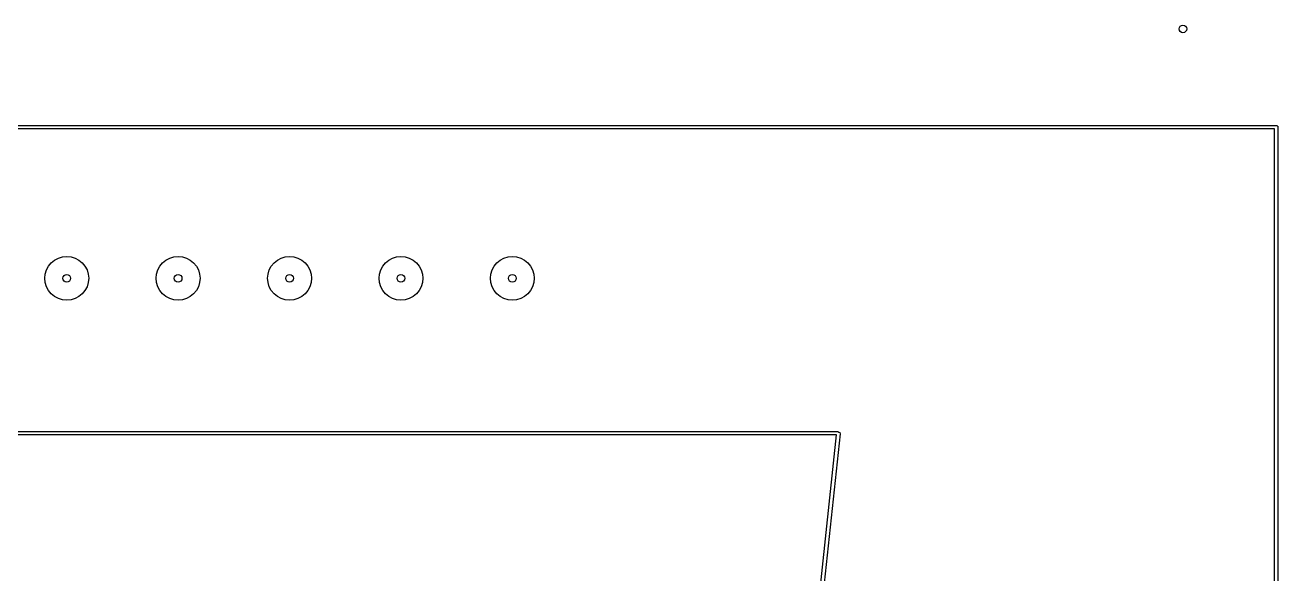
# Model space of a CAD drawing. Extents: x 0.02 to 3.57, y 0.02 to 5.41.
# Drawn here: x 1.321 to 3.571, y 4.421 to 5.407 of the extents above; entities that cross this region are included whole.
import ezdxf

# ---------------------------------------------------------------- set-up
doc = ezdxf.new("R2010")
doc.units = 0
doc.header["$MEASUREMENT"] = 0
doc.layers.add('BLACK', color=7, linetype='CONTINUOUS')

msp = doc.modelspace()

# ---------------------------------------------------------------- linework, layer by layer
at = {"layer": 'BLACK', "linetype": 'CONTINUOUS'}
for p, q in [((0.024347, 5.22645), (3.56765, 5.22645)), ((3.5647, 5.22054), (0.027299, 5.22054)), ((3.5647, 0.423299), (3.5647, 5.22054)), ((3.56765, 5.22645), (3.56804, 5.22638)), ((3.56804, 5.22638), (3.56817, 5.2264)), ((3.56817, 5.2264), (3.56828, 5.22634)), ((3.56828, 5.22634), (3.56866, 5.22627)), ((3.56866, 5.22627), (3.56925, 5.22578)), ((3.56925, 5.22578), (3.56992, 5.22539)), ((3.56992, 5.22539), (3.57001, 5.22514)), ((3.57001, 5.22514), (3.57021, 5.22497)), ((3.57021, 5.22497), (3.57034, 5.22422)), ((3.57034, 5.22422), (3.57061, 5.2235)), ((3.57061, 5.2235), (3.57061, 0.420346)), ((1.35963, 4.96691), (1.36326, 4.97372)), ((1.36326, 4.97372), (1.36816, 4.97968)), ((1.36816, 4.97968), (1.37413, 4.98458)), ((1.37413, 4.98458), (1.38093, 4.98822)), ((1.38093, 4.98822), (1.38832, 4.99046)), ((1.38832, 4.99046), (1.396, 4.99121)), ((1.396, 4.99121), (1.40368, 4.99046)), ((1.40368, 4.99046), (1.41107, 4.98822)), ((1.41107, 4.98822), (1.41787, 4.98458)), ((1.41787, 4.98458), (1.42384, 4.97968)), ((1.42384, 4.97968), (1.42874, 4.97372)), ((1.42874, 4.97372), (1.43237, 4.96691)), ((1.55963, 4.96691), (1.56326, 4.97372)), ((1.56326, 4.97372), (1.56816, 4.97968)), ((1.56816, 4.97968), (1.57413, 4.98458)), ((1.57413, 4.98458), (1.58093, 4.98822)), ((1.58093, 4.98822), (1.58832, 4.99046)), ((1.58832, 4.99046), (1.596, 4.99121)), ((1.596, 4.99121), (1.60368, 4.99046)), ((1.60368, 4.99046), (1.61107, 4.98822)), ((1.61107, 4.98822), (1.61787, 4.98458)), ((1.61787, 4.98458), (1.62384, 4.97968)), ((1.62384, 4.97968), (1.62874, 4.97372)), ((1.62874, 4.97372), (1.63237, 4.96691)), ((1.75963, 4.96691), (1.76326, 4.97372)), ((1.76326, 4.97372), (1.76816, 4.97968)), ((1.76816, 4.97968), (1.77413, 4.98458)), ((1.77413, 4.98458), (1.78093, 4.98822)), ((1.78093, 4.98822), (1.78832, 4.99046)), ((1.78832, 4.99046), (1.796, 4.99121)), ((1.796, 4.99121), (1.80368, 4.99046)), ((1.80368, 4.99046), (1.81107, 4.98822)), ((1.81107, 4.98822), (1.81787, 4.98458)), ((1.81787, 4.98458), (1.82384, 4.97968)), ((1.82384, 4.97968), (1.82874, 4.97372)), ((1.82874, 4.97372), (1.83237, 4.96691)), ((1.95963, 4.96691), (1.96326, 4.97372)), ((1.96326, 4.97372), (1.96816, 4.97968)), ((1.96816, 4.97968), (1.97413, 4.98458)), ((1.97413, 4.98458), (1.98093, 4.98822)), ((1.98093, 4.98822), (1.98832, 4.99046)), ((1.98832, 4.99046), (1.996, 4.99121)), ((1.996, 4.99121), (2.00368, 4.99046)), ((2.00368, 4.99046), (2.01107, 4.98822)), ((2.01107, 4.98822), (2.01787, 4.98458)), ((2.01787, 4.98458), (2.02384, 4.97968)), ((2.02384, 4.97968), (2.02874, 4.97372)), ((2.02874, 4.97372), (2.03237, 4.96691)), ((2.15963, 4.96691), (2.16326, 4.97372)), ((2.16326, 4.97372), (2.16816, 4.97968)), ((2.16816, 4.97968), (2.17413, 4.98458)), ((2.17413, 4.98458), (2.18093, 4.98822)), ((2.18093, 4.98822), (2.18832, 4.99046)), ((2.18832, 4.99046), (2.196, 4.99121)), ((2.196, 4.99121), (2.20368, 4.99046)), ((2.20368, 4.99046), (2.21107, 4.98822)), ((2.21107, 4.98822), (2.21787, 4.98458)), ((2.21787, 4.98458), (2.22384, 4.97968)), ((2.22384, 4.97968), (2.22874, 4.97372)), ((2.22874, 4.97372), (2.23237, 4.96691)), ((1.35663, 4.95184), (1.35739, 4.95952)), ((1.35739, 4.94416), (1.35663, 4.95184)), ((1.35739, 4.95952), (1.35963, 4.96691)), ((1.43237, 4.96691), (1.43461, 4.95952)), ((1.43461, 4.95952), (1.43537, 4.95184)), ((1.43537, 4.95184), (1.43461, 4.94416)), ((1.55663, 4.95184), (1.55739, 4.95952)), ((1.55739, 4.94416), (1.55663, 4.95184)), ((1.55739, 4.95952), (1.55963, 4.96691)), ((1.63237, 4.96691), (1.63461, 4.95952)), ((1.63461, 4.95952), (1.63537, 4.95184)), ((1.63537, 4.95184), (1.63461, 4.94416)), ((1.75663, 4.95184), (1.75739, 4.95952)), ((1.75739, 4.94416), (1.75663, 4.95184)), ((1.75739, 4.95952), (1.75963, 4.96691)), ((1.83237, 4.96691), (1.83461, 4.95952)), ((1.83461, 4.95952), (1.83537, 4.95184)), ((1.83537, 4.95184), (1.83461, 4.94416)), ((1.95663, 4.95184), (1.95739, 4.95952)), ((1.95739, 4.94416), (1.95663, 4.95184)), ((1.95739, 4.95952), (1.95963, 4.96691)), ((2.03237, 4.96691), (2.03461, 4.95952)), ((2.03461, 4.95952), (2.03537, 4.95184)), ((2.03537, 4.95184), (2.03461, 4.94416)), ((2.15663, 4.95184), (2.15739, 4.95952)), ((2.15739, 4.94416), (2.15663, 4.95184)), ((2.15739, 4.95952), (2.15963, 4.96691)), ((2.23237, 4.96691), (2.23461, 4.95952)), ((2.23461, 4.95952), (2.23537, 4.95184)), ((2.23537, 4.95184), (2.23461, 4.94416)), ((1.35963, 4.93678), (1.35739, 4.94416)), ((1.36326, 4.92997), (1.35963, 4.93678)), ((1.36816, 4.924), (1.36326, 4.92997)), ((1.42874, 4.92997), (1.42384, 4.924)), ((1.43237, 4.93678), (1.42874, 4.92997)), ((1.43461, 4.94416), (1.43237, 4.93678)), ((1.55963, 4.93678), (1.55739, 4.94416)), ((1.56326, 4.92997), (1.55963, 4.93678)), ((1.56816, 4.924), (1.56326, 4.92997)), ((1.62874, 4.92997), (1.62384, 4.924)), ((1.63237, 4.93678), (1.62874, 4.92997)), ((1.63461, 4.94416), (1.63237, 4.93678)), ((1.75963, 4.93678), (1.75739, 4.94416)), ((1.76326, 4.92997), (1.75963, 4.93678)), ((1.76816, 4.924), (1.76326, 4.92997)), ((1.82874, 4.92997), (1.82384, 4.924)), ((1.83237, 4.93678), (1.82874, 4.92997)), ((1.83461, 4.94416), (1.83237, 4.93678)), ((1.95963, 4.93678), (1.95739, 4.94416)), ((1.96326, 4.92997), (1.95963, 4.93678)), ((1.96816, 4.924), (1.96326, 4.92997)), ((2.02874, 4.92997), (2.02384, 4.924)), ((2.03237, 4.93678), (2.02874, 4.92997)), ((2.03461, 4.94416), (2.03237, 4.93678)), ((2.15963, 4.93678), (2.15739, 4.94416)), ((2.16326, 4.92997), (2.15963, 4.93678)), ((2.16816, 4.924), (2.16326, 4.92997)), ((2.22874, 4.92997), (2.22384, 4.924)), ((2.23237, 4.93678), (2.22874, 4.92997)), ((2.23461, 4.94416), (2.23237, 4.93678)), ((1.37413, 4.91911), (1.36816, 4.924)), ((1.38093, 4.91547), (1.37413, 4.91911)), ((1.38832, 4.91323), (1.38093, 4.91547)), ((1.396, 4.91247), (1.38832, 4.91323)), ((1.40368, 4.91323), (1.396, 4.91247)), ((1.41107, 4.91547), (1.40368, 4.91323)), ((1.41787, 4.91911), (1.41107, 4.91547)), ((1.42384, 4.924), (1.41787, 4.91911)), ((1.57413, 4.91911), (1.56816, 4.924)), ((1.58093, 4.91547), (1.57413, 4.91911)), ((1.58832, 4.91323), (1.58093, 4.91547)), ((1.596, 4.91247), (1.58832, 4.91323)), ((1.60368, 4.91323), (1.596, 4.91247)), ((1.61107, 4.91547), (1.60368, 4.91323)), ((1.61787, 4.91911), (1.61107, 4.91547)), ((1.62384, 4.924), (1.61787, 4.91911)), ((1.77413, 4.91911), (1.76816, 4.924)), ((1.78093, 4.91547), (1.77413, 4.91911)), ((1.78832, 4.91323), (1.78093, 4.91547)), ((1.796, 4.91247), (1.78832, 4.91323)), ((1.80368, 4.91323), (1.796, 4.91247)), ((1.81107, 4.91547), (1.80368, 4.91323)), ((1.81787, 4.91911), (1.81107, 4.91547)), ((1.82384, 4.924), (1.81787, 4.91911)), ((1.97413, 4.91911), (1.96816, 4.924)), ((1.98093, 4.91547), (1.97413, 4.91911)), ((1.98832, 4.91323), (1.98093, 4.91547)), ((1.996, 4.91247), (1.98832, 4.91323)), ((2.00368, 4.91323), (1.996, 4.91247)), ((2.01107, 4.91547), (2.00368, 4.91323)), ((2.01787, 4.91911), (2.01107, 4.91547)), ((2.02384, 4.924), (2.01787, 4.91911)), ((2.17413, 4.91911), (2.16816, 4.924)), ((2.18093, 4.91547), (2.17413, 4.91911)), ((2.18832, 4.91323), (2.18093, 4.91547)), ((2.196, 4.91247), (2.18832, 4.91323)), ((2.20368, 4.91323), (2.196, 4.91247)), ((2.21107, 4.91547), (2.20368, 4.91323)), ((2.21787, 4.91911), (2.21107, 4.91547)), ((2.22384, 4.924), (2.21787, 4.91911)), ((1.20585, 4.67637), (2.78025, 4.67637)), ((2.77827, 4.67047), (1.2071, 4.67047)), ((2.78444, 4.67261), (2.49767, 1.98462)), ((2.58143, 2.82537), (2.77827, 4.67047)), ((2.78025, 4.67637), (2.78126, 4.6762)), ((2.78126, 4.6762), (2.78182, 4.67572)), ((2.78182, 4.67572), (2.78232, 4.67576)), ((2.78232, 4.67576), (2.78395, 4.67457)), ((2.78395, 4.67457), (2.78444, 4.67261))]:
    msp.add_line(p, q, dxfattribs=at)
at = {"layer": 'BLACK'}
for centre in [(3.4, 5.4), (1.396, 4.95184), (1.596, 4.95184), (1.796, 4.95184), (1.996, 4.95184), (2.196, 4.95184)]:
    msp.add_circle(centre, 0.00689, dxfattribs=at)

doc.saveas('drawing.dxf')
